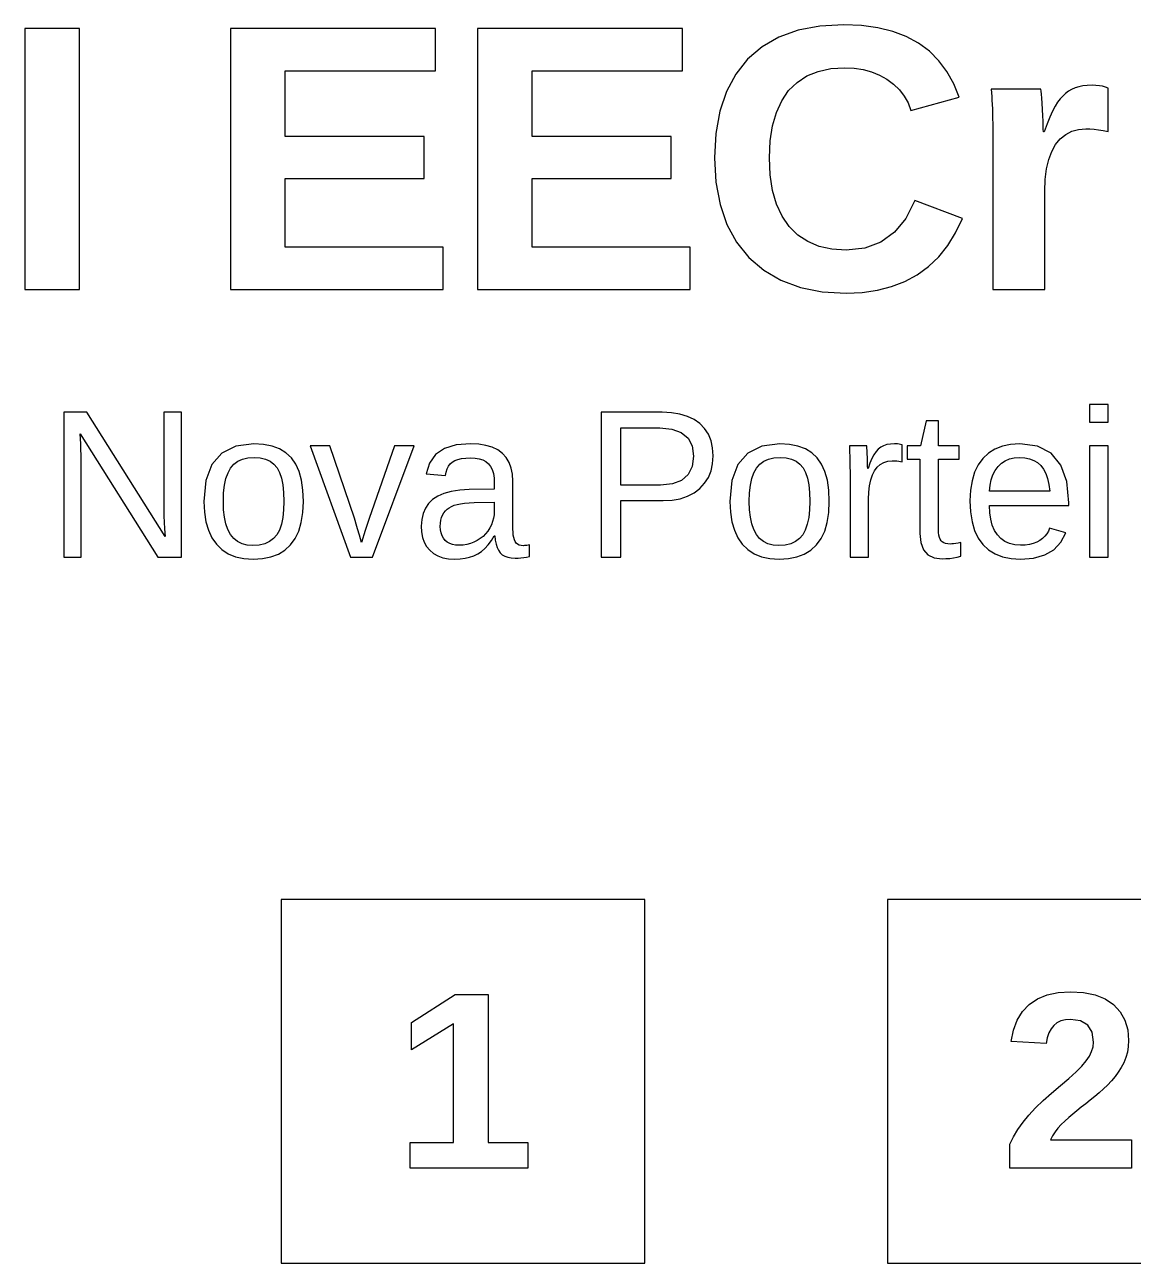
# Model space of a CAD drawing. Header units: metres. Extents: x 15.6 to 85, y 6 to 47.2.
# Drawn here: x 15.55 to 52.1, y 6 to 46.84 of the extents above; entities that cross this region are included whole.
import ezdxf

# ---------------------------------------------------------------- set-up
doc = ezdxf.new("R2010")
doc.units = ezdxf.units.M

msp = doc.modelspace()

# ---------------------------------------------------------------- linework, layer by layer
for p, q in [((17.3506, 46.7133), (15.5502, 46.7133)), ((15.5502, 46.7133), (15.5502, 38.114)), ((17.3506, 38.114), (17.3506, 46.7133)), ((29.0956, 46.7133), (22.3332, 46.7133)), ((22.3332, 46.7133), (22.3332, 38.114)), ((29.0956, 45.3218), (29.0956, 46.7133)), ((37.2376, 46.7133), (30.4752, 46.7133)), ((30.4752, 46.7133), (30.4752, 38.114)), ((37.2376, 45.3218), (37.2376, 46.7133)), ((41.0509, 46.6599), (40.4174, 46.4328)), ((41.763, 46.7961), (41.0509, 46.6599)), ((42.5538, 46.8415), (41.763, 46.7961)), ((43.1367, 46.8172), (42.5538, 46.8415)), ((43.6748, 46.7443), (43.1367, 46.8172)), ((44.1679, 46.6228), (43.6748, 46.7443)), ((44.6161, 46.4528), (44.1679, 46.6228)), ((40.4174, 46.4328), (39.8625, 46.115)), ((45.0194, 46.2341), (44.6161, 46.4528)), ((45.3775, 45.9684), (45.0194, 46.2341)), ((39.8625, 46.115), (39.3862, 45.7063)), ((45.6903, 45.6571), (45.3775, 45.9684)), ((39.3862, 45.7063), (38.9929, 45.2129)), ((41.7081, 45.3044), (42.1257, 45.3952)), ((42.1257, 45.3952), (42.5904, 45.4255)), ((42.5904, 45.4255), (42.9018, 45.4102)), ((42.9018, 45.4102), (43.1963, 45.3645)), ((43.1963, 45.3645), (43.474, 45.2882)), ((45.9576, 45.3), (45.6903, 45.6571)), ((24.1337, 43.1613), (24.1337, 45.3218)), ((24.1337, 45.3218), (29.0956, 45.3218)), ((32.2757, 43.1613), (32.2757, 45.3218)), ((32.2757, 45.3218), (37.2376, 45.3218)), ((38.9929, 45.2129), (38.6871, 44.6409)), ((40.7381, 44.6687), (41.0143, 44.9411)), ((41.0143, 44.9411), (41.3377, 45.153)), ((41.3377, 45.153), (41.7081, 45.3044)), ((43.474, 45.2882), (43.7349, 45.1814)), ((43.7349, 45.1814), (43.9789, 45.0441)), ((43.9789, 45.0441), (44.199, 44.8809)), ((46.1796, 44.8973), (45.9576, 45.3)), ((38.6871, 44.6409), (38.4686, 43.9904)), ((40.5107, 44.3379), (40.7381, 44.6687)), ((44.199, 44.8809), (44.388, 44.6965)), ((44.388, 44.6965), (44.5461, 44.4908)), ((46.3561, 44.449), (46.1796, 44.8973)), ((49.0562, 44.7176), (47.4206, 44.7176)), ((47.4206, 44.7176), (47.4278, 44.602)), ((47.4278, 44.602), (47.4347, 44.4798)), ((49.064, 44.6557), (49.0562, 44.7176)), ((49.0728, 44.5579), (49.064, 44.6557)), ((49.0826, 44.4243), (49.0728, 44.5579)), ((49.8662, 44.5751), (49.7735, 44.4909)), ((49.9649, 44.6476), (49.8662, 44.5751)), ((50.0693, 44.7084), (49.9649, 44.6476)), ((50.1821, 44.7578), (50.0693, 44.7084)), ((50.3056, 44.7963), (50.1821, 44.7578)), ((50.4399, 44.8237), (50.3056, 44.7963)), ((50.5849, 44.8402), (50.4399, 44.8237)), ((50.7407, 44.8457), (50.5849, 44.8402)), ((50.8674, 44.8421), (50.7407, 44.8457)), ((50.9838, 44.8311), (50.8674, 44.8421)), ((51.09, 44.8128), (50.9838, 44.8311)), ((51.1859, 44.7871), (51.09, 44.8128)), ((51.2716, 44.7542), (51.1859, 44.7871)), ((51.2716, 43.3199), (51.2716, 44.7542)), ((40.3339, 43.951), (40.5107, 44.3379)), ((44.5461, 44.4908), (44.6732, 44.2639)), ((44.6732, 44.2639), (44.7692, 44.0157)), ((44.7692, 44.0157), (46.3561, 44.449)), ((47.4347, 44.4798), (47.4414, 44.351)), ((47.4414, 44.351), (47.4479, 44.2157)), ((47.4479, 44.2157), (47.4541, 44.0737)), ((49.0933, 44.2547), (49.0826, 44.4243)), ((49.1051, 44.0493), (49.0933, 44.2547)), ((49.5252, 44.1573), (49.4405, 43.9943)), ((49.6055, 44.2873), (49.5252, 44.1573)), ((49.6866, 44.3949), (49.6055, 44.2873)), ((49.7735, 44.4909), (49.6866, 44.3949)), ((38.4686, 43.9904), (38.3375, 43.2612)), ((40.2075, 43.5079), (40.3339, 43.951)), ((47.4541, 44.0737), (47.4596, 43.9212)), ((47.4596, 43.9212), (47.4639, 43.7544)), ((47.4639, 43.7544), (47.4669, 43.5731)), ((49.116, 43.8409), (49.1051, 44.0493)), ((49.1246, 43.6626), (49.116, 43.8409)), ((49.3514, 43.7984), (49.2579, 43.5695)), ((49.4405, 43.9943), (49.3514, 43.7984)), ((40.1317, 43.0087), (40.2075, 43.5079)), ((47.4669, 43.5731), (47.4688, 43.3775)), ((47.4688, 43.3775), (47.4694, 43.1674)), ((49.1307, 43.5143), (49.1246, 43.6626)), ((49.1343, 43.396), (49.1307, 43.5143)), ((49.1356, 43.3077), (49.1343, 43.396)), ((49.16, 43.3077), (49.1356, 43.3077)), ((49.2579, 43.5695), (49.16, 43.3077)), ((49.8725, 43.2247), (50.072, 43.3285)), ((50.072, 43.3285), (50.2943, 43.3907)), ((50.2943, 43.3907), (50.5393, 43.4115)), ((50.5393, 43.4115), (50.6701, 43.4078)), ((50.6701, 43.4078), (50.8088, 43.3968)), ((50.8088, 43.3968), (50.9552, 43.3785)), ((50.9552, 43.3785), (51.1095, 43.3529)), ((51.1095, 43.3529), (51.2716, 43.3199)), ((28.7232, 43.1613), (24.1337, 43.1613)), ((28.7232, 41.7698), (28.7232, 43.1613)), ((36.8652, 43.1613), (32.2757, 43.1613)), ((36.8652, 41.7698), (36.8652, 43.1613)), ((38.3375, 43.2612), (38.2938, 42.4533)), ((40.1065, 42.4533), (40.1317, 43.0087)), ((47.4694, 43.1674), (47.4694, 38.114)), ((49.4129, 42.6652), (49.5415, 42.8927)), ((49.5415, 42.8927), (49.6956, 43.0795)), ((49.6956, 43.0795), (49.8725, 43.2247)), ((49.313, 42.3976), (49.4129, 42.6652)), ((38.2938, 42.4533), (38.3391, 41.6461)), ((40.1325, 41.8882), (40.1065, 42.4533)), ((49.1987, 41.7424), (49.2416, 42.09)), ((49.2416, 42.09), (49.313, 42.3976)), ((24.1337, 39.5055), (24.1337, 41.7698)), ((24.1337, 41.7698), (28.7232, 41.7698)), ((32.2757, 39.5055), (32.2757, 41.7698)), ((32.2757, 41.7698), (36.8652, 41.7698)), ((40.2105, 41.3792), (40.1325, 41.8882)), ((49.1844, 41.3547), (49.1987, 41.7424)), ((38.3391, 41.6461), (38.4749, 40.9139)), ((40.3405, 40.9263), (40.2105, 41.3792)), ((49.1844, 38.114), (49.1844, 41.3547)), ((38.4749, 40.9139), (38.7013, 40.2566)), ((40.5225, 40.5296), (40.3405, 40.9263)), ((44.8974, 41.0435), (44.6037, 40.4547)), ((46.4659, 40.4515), (44.8974, 41.0435)), ((40.7565, 40.189), (40.5225, 40.5296)), ((44.6037, 40.4547), (44.2304, 39.9967)), ((46.2443, 39.979), (46.4659, 40.4515)), ((38.7013, 40.2566), (39.0183, 39.6742)), ((41.0395, 39.9078), (40.7565, 40.189)), ((39.0183, 39.6742), (39.4259, 39.1668)), ((41.3687, 39.6891), (41.0395, 39.9078)), ((41.744, 39.5328), (41.3687, 39.6891)), ((43.7776, 39.6695), (43.2452, 39.4733)), ((44.2304, 39.9967), (43.7776, 39.6695)), ((45.985, 39.5575), (46.2443, 39.979)), ((29.3457, 39.5055), (24.1337, 39.5055)), ((29.3457, 38.114), (29.3457, 39.5055)), ((37.4878, 39.5055), (32.2757, 39.5055)), ((37.4878, 38.114), (37.4878, 39.5055)), ((42.1655, 39.4391), (41.744, 39.5328)), ((42.6331, 39.4078), (42.1655, 39.4391)), ((43.2452, 39.4733), (42.6331, 39.4078)), ((45.6878, 39.187), (45.985, 39.5575)), ((39.4259, 39.1668), (39.9165, 38.7439)), ((44.9798, 38.5992), (45.3527, 38.8676)), ((45.3527, 38.8676), (45.6878, 39.187)), ((39.9165, 38.7439), (40.4825, 38.4149)), ((40.4825, 38.4149), (41.124, 38.1799)), ((44.5725, 38.3806), (44.9798, 38.5992)), ((15.5502, 38.114), (17.3506, 38.114)), ((22.3332, 38.114), (29.3457, 38.114)), ((30.4752, 38.114), (37.4878, 38.114)), ((41.124, 38.1799), (41.8408, 38.039)), ((41.8408, 38.039), (42.6331, 37.992)), ((42.6331, 37.992), (43.1645, 38.0163)), ((43.1645, 38.0163), (43.6648, 38.0891)), ((43.6648, 38.0891), (44.1341, 38.2106)), ((44.1341, 38.2106), (44.5725, 38.3806)), ((47.4694, 38.114), (49.1844, 38.114)), ((51.2685, 34.3182), (50.6582, 34.3182)), ((50.6582, 34.3182), (50.6582, 33.735)), ((51.2685, 33.735), (51.2685, 34.3182)), ((17.5911, 34.0639), (16.8384, 34.0639)), ((16.8384, 34.0639), (16.8384, 29.2865)), ((20.1748, 29.968), (17.5911, 34.0639)), ((20.7173, 34.0639), (20.1341, 34.0639)), ((20.1341, 34.0639), (20.1341, 30.9309)), ((20.7173, 29.2865), (20.7173, 34.0639)), ((36.5648, 34.0639), (34.5542, 34.0639)), ((34.5542, 34.0639), (34.5542, 29.2865)), ((36.8717, 34.0488), (36.5648, 34.0639)), ((37.1497, 34.0037), (36.8717, 34.0488)), ((37.3985, 33.9284), (37.1497, 34.0037)), ((37.6184, 33.823), (37.3985, 33.9284)), ((35.2018, 31.6599), (35.2018, 33.5451)), ((35.2018, 33.5451), (36.4869, 33.5451)), ((36.4869, 33.5451), (36.8872, 33.5081)), ((36.8872, 33.5081), (37.1986, 33.397)), ((37.8092, 33.6875), (37.6184, 33.823)), ((37.9679, 33.5246), (37.8092, 33.6875)), ((38.0913, 33.337), (37.9679, 33.5246)), ((45.2703, 33.7757), (45.0905, 32.9551)), ((45.6772, 33.7757), (45.2703, 33.7757)), ((45.6772, 32.9551), (45.6772, 33.7757)), ((50.6582, 33.735), (51.2685, 33.735)), ((17.3979, 33.0263), (17.3809, 33.3552)), ((17.3809, 33.3552), (19.9374, 29.2865)), ((37.1986, 33.397), (37.421, 33.2119)), ((37.421, 33.2119), (37.5545, 32.9527)), ((38.1794, 33.1248), (38.0913, 33.337)), ((38.2323, 32.8879), (38.1794, 33.1248)), ((17.4148, 32.4601), (17.3979, 33.0263)), ((22.0499, 32.7191), (21.721, 32.3394)), ((22.5103, 32.947), (22.0499, 32.7191)), ((23.1023, 33.0229), (22.5103, 32.947)), ((23.4209, 33.0044), (23.1023, 33.0229)), ((23.7039, 32.9489), (23.4209, 33.0044)), ((23.9514, 32.8563), (23.7039, 32.9489)), ((24.1634, 32.7267), (23.9514, 32.8563)), ((24.3399, 32.5601), (24.1634, 32.7267)), ((25.6127, 32.9551), (24.9617, 32.9551)), ((24.9617, 32.9551), (26.2941, 29.2865)), ((26.4196, 30.5681), (25.6127, 32.9551)), ((27.7385, 32.9551), (26.9044, 30.5614)), ((27.0163, 29.2865), (28.3862, 32.9551)), ((28.3862, 32.9551), (27.7385, 32.9551)), ((29.3911, 32.8645), (29.0968, 32.6665)), ((29.7782, 32.9833), (29.3911, 32.8645)), ((30.258, 33.0229), (29.7782, 32.9833)), ((30.521, 33.0103), (30.258, 33.0229)), ((30.7566, 32.9722), (30.521, 33.0103)), ((30.9648, 32.9088), (30.7566, 32.9722)), ((31.1455, 32.82), (30.9648, 32.9088)), ((31.2989, 32.7059), (31.1455, 32.82)), ((31.4247, 32.5678), (31.2989, 32.7059)), ((37.5545, 32.9527), (37.599, 32.6195)), ((38.25, 32.6262), (38.2323, 32.8879)), ((39.3915, 32.7191), (39.0626, 32.3394)), ((39.852, 32.947), (39.3915, 32.7191)), ((40.444, 33.0229), (39.852, 32.947)), ((40.7625, 33.0044), (40.444, 33.0229)), ((41.0456, 32.9489), (40.7625, 33.0044)), ((41.2931, 32.8563), (41.0456, 32.9489)), ((41.5051, 32.7267), (41.2931, 32.8563)), ((41.6815, 32.5601), (41.5051, 32.7267)), ((43.3171, 32.9551), (42.7407, 32.9551)), ((42.7407, 32.9551), (42.748, 32.7712)), ((42.748, 32.7712), (42.7537, 32.5938)), ((43.3269, 32.7255), (43.3171, 32.9551)), ((43.3344, 32.5358), (43.3269, 32.7255)), ((43.6192, 32.769), (43.5486, 32.664)), ((43.6934, 32.85), (43.6192, 32.769)), ((43.7756, 32.9123), (43.6934, 32.85)), ((43.8703, 32.9607), (43.7756, 32.9123)), ((43.9774, 32.9953), (43.8703, 32.9607)), ((44.097, 33.016), (43.9774, 32.9953)), ((44.2291, 33.0229), (44.097, 33.016)), ((44.2781, 33.0216), (44.2291, 33.0229)), ((44.3273, 33.0175), (44.2781, 33.0216)), ((44.3768, 33.0107), (44.3273, 33.0175)), ((44.4266, 33.0013), (44.3768, 33.0107)), ((44.4767, 32.989), (44.4266, 33.0013)), ((44.4767, 32.4296), (44.4767, 32.989)), ((45.0905, 32.9551), (44.643, 32.9551)), ((44.643, 32.9551), (44.643, 32.511)), ((46.3553, 32.9551), (45.6772, 32.9551)), ((46.3553, 32.511), (46.3553, 32.9551)), ((47.3274, 32.7126), (47.1426, 32.5381)), ((47.5413, 32.8484), (47.3274, 32.7126)), ((47.7844, 32.9454), (47.5413, 32.8484)), ((48.0567, 33.0035), (47.7844, 32.9454)), ((48.3581, 33.0229), (48.0567, 33.0035)), ((48.9404, 32.945), (48.3581, 33.0229)), ((49.3932, 32.711), (48.9404, 32.945)), ((49.7167, 32.3211), (49.3932, 32.711)), ((51.2685, 32.9551), (50.6582, 32.9551)), ((50.6582, 32.9551), (50.6582, 29.2865)), ((51.2685, 29.2865), (51.2685, 32.9551)), ((17.4148, 29.2865), (17.4148, 32.4601)), ((21.721, 32.3394), (21.5237, 31.8077)), ((22.3377, 32.221), (22.4452, 32.3474)), ((22.4452, 32.3474), (22.5764, 32.4456)), ((22.5764, 32.4456), (22.7314, 32.5158)), ((22.7314, 32.5158), (22.91, 32.558)), ((22.91, 32.558), (23.1125, 32.572)), ((23.1125, 32.572), (23.3131, 32.5582)), ((23.3131, 32.5582), (23.4892, 32.5169)), ((23.4892, 32.5169), (23.6408, 32.4481)), ((23.6408, 32.4481), (23.7678, 32.3517)), ((23.7678, 32.3517), (23.8703, 32.2278)), ((24.4827, 32.3546), (24.3399, 32.5601)), ((24.5938, 32.1082), (24.4827, 32.3546)), ((28.8953, 32.3893), (28.7865, 32.0329)), ((29.0968, 32.6665), (28.8953, 32.3893)), ((29.4776, 32.1928), (29.5224, 32.2816)), ((29.5224, 32.2816), (29.5791, 32.3571)), ((29.5791, 32.3571), (29.6477, 32.4194)), ((29.6477, 32.4194), (29.7313, 32.4695)), ((29.7313, 32.4695), (29.8327, 32.5084)), ((29.8327, 32.5084), (29.9521, 32.5362)), ((29.9521, 32.5362), (30.0893, 32.5529)), ((30.0893, 32.5529), (30.2445, 32.5584)), ((30.2445, 32.5584), (30.3985, 32.5507)), ((30.3985, 32.5507), (30.5353, 32.5275)), ((30.5353, 32.5275), (30.6546, 32.4888)), ((30.6546, 32.4888), (30.7566, 32.4347)), ((30.7566, 32.4347), (30.8412, 32.3651)), ((30.8412, 32.3651), (30.9096, 32.2777)), ((30.9096, 32.2777), (30.9628, 32.1699)), ((31.5224, 32.407), (31.4247, 32.5678)), ((31.5923, 32.2236), (31.5224, 32.407)), ((37.5556, 32.274), (37.4254, 32.0054)), ((37.599, 32.6195), (37.5556, 32.274)), ((38.1792, 32.1282), (38.2323, 32.3661)), ((38.2323, 32.3661), (38.25, 32.6262)), ((39.0626, 32.3394), (38.8653, 31.8077)), ((39.6794, 32.221), (39.7868, 32.3474)), ((39.7868, 32.3474), (39.9181, 32.4456)), ((39.9181, 32.4456), (40.073, 32.5158)), ((40.073, 32.5158), (40.2517, 32.558)), ((40.2517, 32.558), (40.4541, 32.572)), ((40.4541, 32.572), (40.6548, 32.5582)), ((40.6548, 32.5582), (40.8309, 32.5169)), ((40.8309, 32.5169), (40.9825, 32.4481)), ((40.9825, 32.4481), (41.1095, 32.3517)), ((41.1095, 32.3517), (41.2119, 32.2278)), ((41.8243, 32.3546), (41.6815, 32.5601)), ((41.9354, 32.1082), (41.8243, 32.3546)), ((42.7537, 32.5938), (42.7578, 32.4229)), ((42.7578, 32.4229), (42.7602, 32.2586)), ((43.3399, 32.3859), (43.3344, 32.5358)), ((43.3431, 32.276), (43.3399, 32.3859)), ((43.3442, 32.2058), (43.3431, 32.276)), ((43.4178, 32.3824), (43.3577, 32.2058)), ((43.4814, 32.5351), (43.4178, 32.3824)), ((43.5486, 32.664), (43.4814, 32.5351)), ((43.6586, 32.2541), (43.7602, 32.3457)), ((43.7602, 32.3457), (43.8761, 32.4111)), ((43.8761, 32.4111), (44.0065, 32.4504)), ((44.0065, 32.4504), (44.1512, 32.4635)), ((44.1512, 32.4635), (44.2293, 32.4621)), ((44.2293, 32.4621), (44.3009, 32.4581)), ((44.3009, 32.4581), (44.366, 32.4513)), ((44.366, 32.4513), (44.4246, 32.4418)), ((44.4246, 32.4418), (44.4767, 32.4296)), ((44.643, 32.511), (45.0668, 32.511)), ((45.0668, 32.511), (45.0668, 30.0629)), ((45.6772, 30.1952), (45.6772, 32.511)), ((45.6772, 32.511), (46.3553, 32.511)), ((46.9894, 32.3272), (46.8703, 32.0824)), ((47.1426, 32.5381), (46.9894, 32.3272)), ((47.5502, 32.1478), (47.6444, 32.2753)), ((47.6444, 32.2753), (47.7555, 32.3821)), ((47.7555, 32.3821), (47.8815, 32.4652)), ((47.8815, 32.4652), (48.0222, 32.5245)), ((48.0222, 32.5245), (48.1777, 32.5601)), ((48.1777, 32.5601), (48.348, 32.572)), ((48.348, 32.572), (48.5225, 32.5613)), ((48.5225, 32.5613), (48.68, 32.5294)), ((48.68, 32.5294), (48.8203, 32.4762)), ((48.8203, 32.4762), (48.9436, 32.4017)), ((48.9436, 32.4017), (49.0498, 32.3058)), ((49.0498, 32.3058), (49.1397, 32.1868)), ((49.9108, 31.7752), (49.7167, 32.3211)), ((22.1369, 31.6577), (22.1847, 31.8771)), ((22.1847, 31.8771), (22.2517, 32.0649)), ((22.2517, 32.0649), (22.3377, 32.221)), ((23.8703, 32.2278), (23.9514, 32.0736)), ((23.9514, 32.0736), (24.0146, 31.8861)), ((24.0146, 31.8861), (24.0597, 31.6653)), ((24.6731, 31.8211), (24.5938, 32.1082)), ((28.7865, 32.0329), (29.4239, 31.9752)), ((29.4239, 31.9752), (29.4448, 32.0907)), ((29.4448, 32.0907), (29.4776, 32.1928)), ((30.9628, 32.1699), (31.0007, 32.0417)), ((31.0007, 32.0417), (31.0235, 31.8932)), ((31.0235, 31.8932), (31.0311, 31.7243)), ((31.6342, 32.0175), (31.5923, 32.2236)), ((31.6482, 31.7888), (31.6342, 32.0175)), ((37.4254, 32.0054), (37.2084, 31.8135)), ((37.9668, 31.7192), (38.0907, 31.9126)), ((38.0907, 31.9126), (38.1792, 32.1282)), ((39.4786, 31.6577), (39.5264, 31.8771)), ((39.5264, 31.8771), (39.5933, 32.0649)), ((39.5933, 32.0649), (39.6794, 32.221)), ((41.2119, 32.2278), (41.2931, 32.0736)), ((41.2931, 32.0736), (41.3562, 31.8861)), ((41.3562, 31.8861), (41.4013, 31.6653)), ((42.0148, 31.8211), (41.9354, 32.1082)), ((42.7602, 32.2586), (42.761, 32.1007)), ((42.761, 32.1007), (42.761, 29.2865)), ((43.3577, 32.2058), (43.3442, 32.2058)), ((43.4434, 31.8293), (43.4994, 31.9941)), ((43.4994, 31.9941), (43.5714, 32.1363)), ((43.5714, 32.1363), (43.6586, 32.2541)), ((46.8703, 32.0824), (46.7852, 31.8037)), ((47.4192, 31.8394), (47.4751, 32.0024)), ((47.4751, 32.0024), (47.5502, 32.1478)), ((49.1397, 32.1868), (49.2142, 32.0427)), ((49.2142, 32.0427), (49.2732, 31.8736)), ((49.2732, 31.8736), (49.3167, 31.6793)), ((21.5237, 31.8077), (21.4579, 31.1242)), ((22.1082, 31.4068), (22.1369, 31.6577)), ((24.0597, 31.6653), (24.0867, 31.4114)), ((24.7207, 31.493), (24.6731, 31.8211)), ((24.7366, 31.1242), (24.7207, 31.493)), ((29.6134, 31.4489), (29.3716, 31.3838)), ((29.8919, 31.4912), (29.6134, 31.4489)), ((30.2072, 31.5107), (29.8919, 31.4912)), ((31.0311, 31.5243), (30.2072, 31.5107)), ((31.0311, 31.7243), (31.0311, 31.5243)), ((31.6482, 30.2087), (31.6482, 31.7888)), ((36.514, 31.6599), (35.2018, 31.6599)), ((36.9046, 31.6983), (36.514, 31.6599)), ((37.2084, 31.8135), (36.9046, 31.6983)), ((37.6178, 31.404), (37.8075, 31.548)), ((37.8075, 31.548), (37.9668, 31.7192)), ((38.8653, 31.8077), (38.7995, 31.1242)), ((39.4499, 31.4068), (39.4786, 31.6577)), ((41.4013, 31.6653), (41.4284, 31.4114)), ((42.0624, 31.493), (42.0148, 31.8211)), ((42.0783, 31.1242), (42.0624, 31.493)), ((43.3793, 31.4316), (43.4034, 31.6418)), ((43.4034, 31.6418), (43.4434, 31.8293)), ((46.7341, 31.4911), (46.7171, 31.1445)), ((46.7852, 31.8037), (46.7341, 31.4911)), ((47.3647, 31.4599), (47.3824, 31.6585)), ((49.3448, 31.4599), (47.3647, 31.4599)), ((47.3824, 31.6585), (47.4192, 31.8394)), ((49.3167, 31.6793), (49.3448, 31.4599)), ((49.9755, 31.0733), (49.9108, 31.7752)), ((21.4579, 31.1242), (21.4743, 30.7714)), ((22.0987, 31.1242), (22.1082, 31.4068)), ((22.1081, 30.8484), (22.0987, 31.1242)), ((24.0958, 31.1242), (24.0863, 30.8403)), ((24.0867, 31.4114), (24.0958, 31.1242)), ((24.7197, 30.7587), (24.7366, 31.1242)), ((28.8635, 31.0526), (28.7586, 30.8988)), ((28.9984, 31.1852), (28.8635, 31.0526)), ((29.1667, 31.2959), (28.9984, 31.1852)), ((29.3716, 31.3838), (29.1667, 31.2959)), ((29.8076, 31.0249), (29.9215, 31.0485)), ((29.9215, 31.0485), (30.052, 31.0662)), ((30.052, 31.0662), (30.1992, 31.0778)), ((30.1992, 31.0778), (30.3632, 31.0835)), ((30.3632, 31.0835), (31.0311, 31.0971)), ((31.0311, 31.0971), (31.0311, 30.7953)), ((35.2018, 31.1479), (36.6055, 31.1479)), ((35.2018, 29.2865), (35.2018, 31.1479)), ((36.6055, 31.1479), (36.8967, 31.1639)), ((36.8967, 31.1639), (37.1624, 31.212)), ((37.1624, 31.212), (37.4028, 31.292)), ((37.4028, 31.292), (37.6178, 31.404)), ((38.7995, 31.1242), (38.8159, 30.7714)), ((39.4403, 31.1242), (39.4499, 31.4068)), ((39.4497, 30.8484), (39.4403, 31.1242)), ((41.4374, 31.1242), (41.428, 30.8403)), ((41.4284, 31.4114), (41.4374, 31.1242)), ((42.0613, 30.7587), (42.0783, 31.1242)), ((43.3714, 31.1988), (43.3793, 31.4316)), ((43.3714, 29.2865), (43.3714, 31.1988)), ((46.7171, 31.1445), (46.7341, 30.7809)), ((49.9755, 30.992), (49.9755, 31.0733)), ((20.1341, 30.9309), (20.1357, 30.797)), ((20.1357, 30.797), (20.1406, 30.6337)), ((20.1406, 30.6337), (20.1487, 30.4411)), ((21.4743, 30.7714), (21.5235, 30.4534)), ((22.1364, 30.6015), (22.1081, 30.8484)), ((24.0863, 30.8403), (24.0581, 30.5882)), ((24.6688, 30.4325), (24.7197, 30.7587)), ((28.6837, 30.7238), (28.6387, 30.5277)), ((28.7586, 30.8988), (28.6837, 30.7238)), ((29.2937, 30.592), (29.327, 30.6724)), ((29.327, 30.6724), (29.3697, 30.7444)), ((29.3697, 30.7444), (29.4213, 30.8087)), ((29.4213, 30.8087), (29.4812, 30.866)), ((29.4812, 30.866), (29.5493, 30.9162)), ((29.5493, 30.9162), (29.6257, 30.9593)), ((29.6257, 30.9593), (29.7104, 30.9953)), ((29.7104, 30.9953), (29.8076, 31.0249)), ((31.0251, 30.6834), (31.007, 30.5726)), ((31.0311, 30.7953), (31.0251, 30.6834)), ((38.8159, 30.7714), (38.8652, 30.4534)), ((39.478, 30.6015), (39.4497, 30.8484)), ((41.428, 30.8403), (41.3997, 30.5882)), ((42.0105, 30.4325), (42.0613, 30.7587)), ((46.7341, 30.7809), (46.7852, 30.455)), ((47.3683, 30.7513), (47.3579, 30.992)), ((47.3579, 30.992), (49.9755, 30.992)), ((47.3996, 30.5336), (47.3683, 30.7513)), ((20.1487, 30.4411), (20.1601, 30.2192)), ((21.5235, 30.4534), (21.6056, 30.1703)), ((22.1835, 30.3835), (22.1364, 30.6015)), ((22.2495, 30.1944), (22.1835, 30.3835)), ((24.0109, 30.3678), (23.9449, 30.1792)), ((24.0581, 30.5882), (24.0109, 30.3678)), ((24.584, 30.1457), (24.6688, 30.4325)), ((26.4431, 30.4926), (26.4196, 30.5681)), ((26.4782, 30.3745), (26.4431, 30.4926)), ((26.525, 30.2138), (26.4782, 30.3745)), ((26.9044, 30.5614), (26.7722, 30.1613)), ((28.6387, 30.5277), (28.6238, 30.3104)), ((28.6238, 30.3104), (28.6349, 30.1157)), ((29.251, 30.3003), (29.2558, 30.4059)), ((29.2575, 30.1864), (29.251, 30.3003)), ((29.2558, 30.4059), (29.27, 30.5032)), ((29.27, 30.5032), (29.2937, 30.592)), ((30.8802, 30.2477), (30.8154, 30.1458)), ((30.9345, 30.3548), (30.8802, 30.2477)), ((30.9768, 30.4631), (30.9345, 30.3548)), ((31.007, 30.5726), (30.9768, 30.4631)), ((38.8652, 30.4534), (38.9472, 30.1703)), ((39.5251, 30.3835), (39.478, 30.6015)), ((39.5911, 30.1944), (39.5251, 30.3835)), ((41.3526, 30.3678), (41.2866, 30.1792)), ((41.3997, 30.5882), (41.3526, 30.3678)), ((41.9257, 30.1457), (42.0105, 30.4325)), ((46.7852, 30.455), (46.8703, 30.1668)), ((47.4519, 30.3389), (47.3996, 30.5336)), ((47.5249, 30.1674), (47.4519, 30.3389)), ((49.3414, 30.2392), (49.3013, 30.145)), ((49.8771, 30.0867), (49.3414, 30.2392)), ((20.1601, 30.2192), (20.1748, 29.968)), ((21.6056, 30.1703), (21.7204, 29.922)), ((21.7204, 29.922), (21.8681, 29.7086)), ((22.3343, 30.0341), (22.2495, 30.1944)), ((22.4394, 29.9029), (22.3343, 30.0341)), ((22.566, 29.8009), (22.4394, 29.9029)), ((23.7533, 29.8953), (23.6214, 29.7966)), ((23.8601, 30.0222), (23.7533, 29.8953)), ((23.9449, 30.1792), (23.8601, 30.0222)), ((24.3128, 29.69), (24.4653, 29.8982)), ((24.4653, 29.8982), (24.584, 30.1457)), ((26.5834, 30.0105), (26.525, 30.2138)), ((26.6535, 29.7646), (26.5834, 30.0105)), ((26.7722, 30.1613), (26.6535, 29.7646)), ((28.6349, 30.1157), (28.6682, 29.9383)), ((28.6682, 29.9383), (28.7238, 29.7783)), ((29.2768, 30.0833), (29.2575, 30.1864)), ((29.309, 29.991), (29.2768, 30.0833)), ((29.3541, 29.9097), (29.309, 29.991)), ((29.4121, 29.8391), (29.3541, 29.9097)), ((29.482, 29.7805), (29.4121, 29.8391)), ((30.4682, 29.829), (30.3608, 29.774)), ((30.5683, 29.8946), (30.4682, 29.829)), ((30.6595, 29.9692), (30.5683, 29.8946)), ((30.7419, 30.053), (30.6595, 29.9692)), ((30.8154, 30.1458), (30.7419, 30.053)), ((30.8318, 29.6913), (30.9345, 29.83)), ((30.9345, 29.83), (31.0311, 29.9883)), ((31.0311, 29.9883), (31.0514, 29.9883)), ((31.0514, 29.9883), (31.0649, 29.8445)), ((31.0649, 29.8445), (31.0891, 29.7168)), ((31.651, 30.1056), (31.6482, 30.2087)), ((31.6596, 30.0132), (31.651, 30.1056)), ((31.6738, 29.9314), (31.6596, 30.0132)), ((31.6937, 29.8604), (31.6738, 29.9314)), ((31.7194, 29.8001), (31.6937, 29.8604)), ((38.9472, 30.1703), (39.0621, 29.922)), ((39.0621, 29.922), (39.2098, 29.7086)), ((39.676, 30.0341), (39.5911, 30.1944)), ((39.781, 29.9029), (39.676, 30.0341)), ((39.9076, 29.8009), (39.781, 29.9029)), ((41.095, 29.8953), (40.9631, 29.7966)), ((41.2018, 30.0222), (41.095, 29.8953)), ((41.2866, 30.1792), (41.2018, 30.0222)), ((41.6544, 29.69), (41.807, 29.8982)), ((41.807, 29.8982), (41.9257, 30.1457)), ((45.0668, 30.0629), (45.0961, 29.7639)), ((45.6806, 30.0957), (45.6772, 30.1952)), ((45.691, 30.0088), (45.6806, 30.0957)), ((45.7083, 29.9346), (45.691, 30.0088)), ((45.7325, 29.8729), (45.7083, 29.9346)), ((45.7636, 29.8239), (45.7325, 29.8729)), ((45.8033, 29.7854), (45.7636, 29.8239)), ((46.8703, 30.1668), (46.9894, 29.9163)), ((46.9894, 29.9163), (47.1426, 29.7035)), ((47.6189, 30.0188), (47.5249, 30.1674)), ((47.733, 29.8956), (47.6189, 30.0188)), ((47.8663, 29.7997), (47.733, 29.8956)), ((49.0176, 29.8357), (48.9157, 29.7784)), ((49.107, 29.9029), (49.0176, 29.8357)), ((49.1841, 29.9768), (49.107, 29.9029)), ((49.2489, 30.0575), (49.1841, 29.9768)), ((49.3013, 30.145), (49.2489, 30.0575)), ((49.7121, 29.7742), (49.8771, 30.0867)), ((21.8681, 29.7086), (22.048, 29.5323)), ((22.048, 29.5323), (22.2593, 29.3951)), ((22.7141, 29.728), (22.566, 29.8009)), ((22.8839, 29.6842), (22.7141, 29.728)), ((23.0752, 29.6696), (22.8839, 29.6842)), ((23.2823, 29.6837), (23.0752, 29.6696)), ((23.4644, 29.7261), (23.2823, 29.6837)), ((23.6214, 29.7966), (23.4644, 29.7261)), ((23.9124, 29.3884), (24.1279, 29.5203)), ((24.1279, 29.5203), (24.3128, 29.69)), ((28.7238, 29.7783), (28.8017, 29.6356)), ((28.8017, 29.6356), (28.9018, 29.5103)), ((28.9018, 29.5103), (29.024, 29.4053)), ((29.5629, 29.735), (29.482, 29.7805)), ((29.6548, 29.7024), (29.5629, 29.735)), ((29.7576, 29.6829), (29.6548, 29.7024)), ((29.8715, 29.6764), (29.7576, 29.6829)), ((30.0028, 29.6825), (29.8715, 29.6764)), ((30.1281, 29.7008), (30.0028, 29.6825)), ((30.2474, 29.7313), (30.1281, 29.7008)), ((30.3608, 29.774), (30.2474, 29.7313)), ((30.4869, 29.3933), (30.608, 29.473)), ((30.608, 29.473), (30.7229, 29.5723)), ((30.7229, 29.5723), (30.8318, 29.6913)), ((31.0891, 29.7168), (31.124, 29.6053)), ((31.124, 29.6053), (31.1697, 29.5099)), ((31.1697, 29.5099), (31.226, 29.4306)), ((31.226, 29.4306), (31.2951, 29.3665)), ((31.753, 29.7507), (31.7194, 29.8001)), ((31.797, 29.7123), (31.753, 29.7507)), ((31.8512, 29.6848), (31.797, 29.7123)), ((31.9158, 29.6683), (31.8512, 29.6848)), ((31.9907, 29.6628), (31.9158, 29.6683)), ((32.0269, 29.6638), (31.9907, 29.6628)), ((32.065, 29.6666), (32.0269, 29.6638)), ((32.105, 29.6714), (32.065, 29.6666)), ((32.1469, 29.678), (32.105, 29.6714)), ((32.1907, 29.6866), (32.1469, 29.678)), ((32.1907, 29.3068), (32.1907, 29.6866)), ((39.2098, 29.7086), (39.3896, 29.5323)), ((39.3896, 29.5323), (39.6009, 29.3951)), ((40.0558, 29.728), (39.9076, 29.8009)), ((40.2255, 29.6842), (40.0558, 29.728)), ((40.4168, 29.6696), (40.2255, 29.6842)), ((40.624, 29.6837), (40.4168, 29.6696)), ((40.8061, 29.7261), (40.624, 29.6837)), ((40.9631, 29.7966), (40.8061, 29.7261)), ((41.254, 29.3884), (41.4696, 29.5203)), ((41.4696, 29.5203), (41.6544, 29.69)), ((45.0961, 29.7639), (45.184, 29.5313)), ((45.184, 29.5313), (45.3305, 29.3652)), ((45.8531, 29.7555), (45.8033, 29.7854)), ((45.9131, 29.7342), (45.8531, 29.7555)), ((45.9833, 29.7214), (45.9131, 29.7342)), ((46.0637, 29.7171), (45.9833, 29.7214)), ((46.1169, 29.719), (46.0637, 29.7171)), ((46.1787, 29.7247), (46.1169, 29.719)), ((46.2492, 29.7342), (46.1787, 29.7247)), ((46.3284, 29.7475), (46.2492, 29.7342)), ((46.4163, 29.7646), (46.3284, 29.7475)), ((46.4163, 29.3136), (46.4163, 29.7646)), ((47.1426, 29.7035), (47.3283, 29.529)), ((47.3283, 29.529), (47.5451, 29.3932)), ((48.0189, 29.7312), (47.8663, 29.7997)), ((48.1908, 29.6901), (48.0189, 29.7312)), ((48.3819, 29.6764), (48.1908, 29.6901)), ((48.5343, 29.6828), (48.3819, 29.6764)), ((48.674, 29.7019), (48.5343, 29.6828)), ((48.8011, 29.7338), (48.674, 29.7019)), ((48.9157, 29.7784), (48.8011, 29.7338)), ((49.181, 29.3576), (49.48, 29.5312)), ((49.48, 29.5312), (49.7121, 29.7742)), ((16.8384, 29.2865), (17.4148, 29.2865)), ((19.9374, 29.2865), (20.7173, 29.2865)), ((22.2593, 29.3951), (22.502, 29.2971)), ((22.502, 29.2971), (22.7763, 29.2383)), ((22.7763, 29.2383), (23.082, 29.2187)), ((23.082, 29.2187), (23.3894, 29.2376)), ((23.3894, 29.2376), (23.6662, 29.2941)), ((23.6662, 29.2941), (23.9124, 29.3884)), ((26.2941, 29.2865), (27.0163, 29.2865)), ((29.024, 29.4053), (29.1681, 29.3237)), ((29.1681, 29.3237), (29.3343, 29.2654)), ((29.3343, 29.2654), (29.5224, 29.2304)), ((29.5224, 29.2304), (29.7325, 29.2187)), ((29.7325, 29.2187), (29.9048, 29.2257)), ((29.9048, 29.2257), (30.0664, 29.2466)), ((30.0664, 29.2466), (30.2173, 29.2816)), ((30.2173, 29.2816), (30.3575, 29.3304)), ((30.3575, 29.3304), (30.4869, 29.3933)), ((31.2951, 29.3665), (31.379, 29.3167)), ((31.379, 29.3167), (31.4777, 29.2811)), ((31.4777, 29.2811), (31.5912, 29.2597)), ((31.5912, 29.2597), (31.7194, 29.2526)), ((31.7194, 29.2526), (31.8153, 29.2548)), ((31.8153, 29.2548), (31.9104, 29.2613)), ((31.9104, 29.2613), (32.0046, 29.2721)), ((32.0046, 29.2721), (32.098, 29.2873)), ((32.098, 29.2873), (32.1907, 29.3068)), ((34.5542, 29.2865), (35.2018, 29.2865)), ((39.6009, 29.3951), (39.8437, 29.2971)), ((39.8437, 29.2971), (40.1179, 29.2383)), ((40.1179, 29.2383), (40.4236, 29.2187)), ((40.4236, 29.2187), (40.7311, 29.2376)), ((40.7311, 29.2376), (41.0079, 29.2941)), ((41.0079, 29.2941), (41.254, 29.3884)), ((42.761, 29.2865), (43.3714, 29.2865)), ((45.3305, 29.3652), (45.5356, 29.2655)), ((45.5356, 29.2655), (45.7992, 29.2323)), ((45.7992, 29.2323), (45.9248, 29.2355)), ((45.9248, 29.2355), (46.0493, 29.2453)), ((46.0493, 29.2453), (46.1727, 29.2616)), ((46.1727, 29.2616), (46.2951, 29.2843)), ((46.2951, 29.2843), (46.4163, 29.3136)), ((47.5451, 29.3932), (47.793, 29.2963)), ((47.793, 29.2963), (48.0719, 29.2381)), ((48.0719, 29.2381), (48.3819, 29.2187)), ((48.3819, 29.2187), (48.8149, 29.2534)), ((48.8149, 29.2534), (49.181, 29.3576)), ((50.6582, 29.2865), (51.2685, 29.2865)), ((36, 18), (24, 18)), ((24, 18), (24, 6)), ((36, 6), (36, 18)), ((56, 18), (44, 18)), ((44, 18), (44, 6)), ((28.3067, 13.9346), (29.743, 14.8664)), ((29.743, 14.8664), (30.8252, 14.8664)), ((30.8252, 14.8664), (30.8252, 9.9839)), ((48.6708, 14.5327), (48.9425, 14.7161)), ((48.9425, 14.7161), (49.2592, 14.847)), ((49.2592, 14.847), (49.621, 14.9256)), ((49.621, 14.9256), (50.0277, 14.9518)), ((50.0277, 14.9518), (50.4646, 14.9254)), ((50.4646, 14.9254), (50.8476, 14.846)), ((50.8476, 14.846), (51.1767, 14.7138)), ((51.1767, 14.7138), (51.4518, 14.5286)), ((48.2726, 14.0191), (48.4466, 14.2995)), ((48.4466, 14.2995), (48.6708, 14.5327)), ((51.4518, 14.5286), (51.669, 14.2957)), ((51.669, 14.2957), (51.8241, 14.0201)), ((28.3067, 13.0354), (28.3067, 13.9346)), ((29.6819, 13.894), (28.3067, 13.0354)), ((29.6819, 9.9839), (29.6819, 13.894)), ((48.1486, 13.6913), (48.2726, 14.0191)), ((49.5839, 13.9294), (49.4764, 13.8431)), ((49.7129, 13.9911), (49.5839, 13.9294)), ((49.8636, 14.0281), (49.7129, 13.9911)), ((50.0359, 14.0404), (49.8636, 14.0281)), ((50.3652, 13.9936), (50.0359, 14.0404)), ((50.6004, 13.8532), (50.3652, 13.9936)), ((51.8241, 14.0201), (51.9171, 13.7017)), ((48.0747, 13.3161), (48.1486, 13.6913)), ((49.3172, 13.5964), (49.2632, 13.4361)), ((49.3883, 13.7321), (49.3172, 13.5964)), ((49.4764, 13.8431), (49.3883, 13.7321)), ((50.7415, 13.6193), (50.6004, 13.8532)), ((50.7886, 13.2917), (50.7415, 13.6193)), ((51.9171, 13.7017), (51.9482, 13.3406)), ((49.2262, 13.2511), (48.0747, 13.3161)), ((49.2632, 13.4361), (49.2262, 13.2511)), ((50.728, 12.9835), (50.7734, 13.1384)), ((50.7734, 13.1384), (50.7886, 13.2917)), ((51.9382, 13.144), (51.9085, 12.9571)), ((51.9482, 13.3406), (51.9382, 13.144)), ((50.4029, 12.4999), (50.5464, 12.6692)), ((50.5464, 12.6692), (50.6524, 12.8271)), ((50.6524, 12.8271), (50.728, 12.9835)), ((51.8589, 12.7799), (51.7895, 12.6123)), ((51.9085, 12.9571), (51.8589, 12.7799)), ((49.9808, 12.0971), (50.2144, 12.3092)), ((50.2144, 12.3092), (50.4029, 12.4999)), ((51.6084, 12.2995), (51.5011, 12.1526)), ((51.7046, 12.4527), (51.6084, 12.2995)), ((51.7895, 12.6123), (51.7046, 12.4527)), ((49.4023, 11.6119), (49.7022, 11.8636)), ((49.7022, 11.8636), (49.9808, 12.0971)), ((51.2551, 11.877), (51.1207, 11.7461)), ((51.3826, 12.0121), (51.2551, 11.877)), ((51.5011, 12.1526), (51.3826, 12.0121)), ((49.129, 11.3652), (49.4023, 11.6119)), ((50.8313, 11.4974), (50.6809, 11.3782)), ((50.9794, 11.6196), (50.8313, 11.4974)), ((51.1207, 11.7461), (50.9794, 11.6196)), ((48.6626, 10.8871), (48.8825, 11.1236)), ((48.8825, 11.1236), (49.129, 11.3652)), ((50.2433, 11.0295), (50.1041, 10.9153)), ((50.3869, 11.1442), (50.2433, 11.0295)), ((50.5327, 11.2604), (50.3869, 11.1442)), ((50.6809, 11.3782), (50.5327, 11.2604)), ((48.297, 10.4131), (48.468, 10.6516)), ((48.468, 10.6516), (48.6626, 10.8871)), ((49.8448, 10.6855), (49.7246, 10.5698)), ((49.9713, 10.8006), (49.8448, 10.6855)), ((50.1041, 10.9153), (49.9713, 10.8006)), ((48.1496, 10.1715), (48.297, 10.4131)), ((49.5206, 10.3297), (49.4412, 10.2036)), ((49.6151, 10.4518), (49.5206, 10.3297)), ((49.7246, 10.5698), (49.6151, 10.4518)), ((28.2619, 9.1335), (28.2619, 9.9839)), ((28.2619, 9.9839), (29.6819, 9.9839)), ((30.8252, 9.9839), (32.1394, 9.9839)), ((32.1394, 9.9839), (32.1394, 9.1335)), ((48.0259, 9.9269), (48.1496, 10.1715)), ((48.0259, 9.1335), (48.0259, 9.9269)), ((49.4412, 10.2036), (49.3767, 10.0734)), ((49.3767, 10.0734), (52.0377, 10.0734)), ((52.0377, 10.0734), (52.0377, 9.1335)), ((32.1394, 9.1335), (28.2619, 9.1335)), ((52.0377, 9.1335), (48.0259, 9.1335)), ((24, 6), (36, 6)), ((44, 6), (56, 6))]:
    msp.add_line(p, q)

doc.saveas('drawing.dxf')
